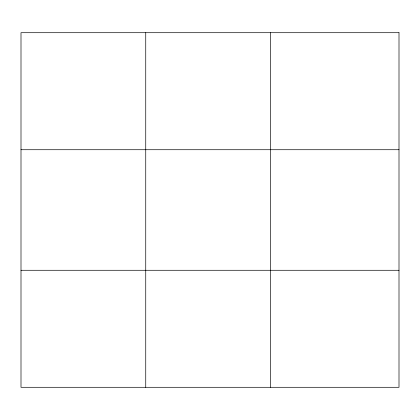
<?xml version="1.0" encoding="UTF-8"?>
<svg xmlns="http://www.w3.org/2000/svg" width="420" height="420" viewBox="0 0 420 420"><rect width="100%" height="100%" fill="white"/><g stroke="black" fill="none" stroke-linecap="round" stroke-linejoin="round"><path stroke-width="0.63" d="M145.74 387.298L145.74 32.702M270.48 387.298L270.48 32.702M21 149.72L399 149.72M21 270.281L399 270.281M399 32.702L399 387.298L21 387.298L21 32.702L399 32.702"/></g></svg>
